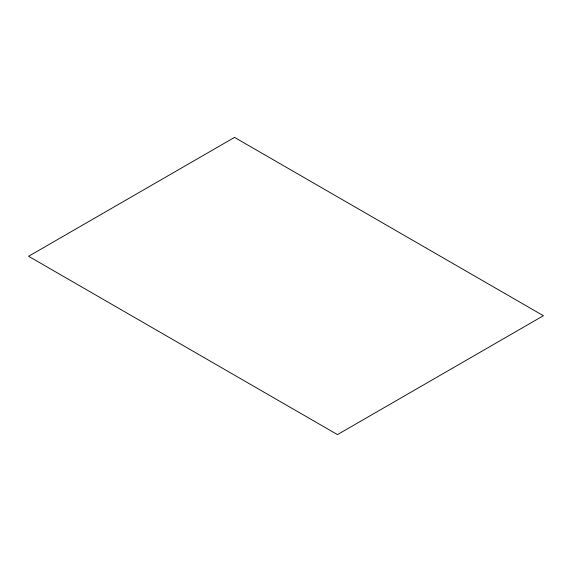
<?xml version="1.0" encoding="UTF-8"?>
<svg xmlns="http://www.w3.org/2000/svg" width="572" height="572" viewBox="0 0 572 572"><rect width="100%" height="100%" fill="white"/><g stroke="black" fill="none" stroke-linecap="round" stroke-linejoin="round"><path stroke-width="0.86" d="M234.52 137.394L28.6 256.277L337.48 434.606L543.4 315.723L234.52 137.394"/></g></svg>
